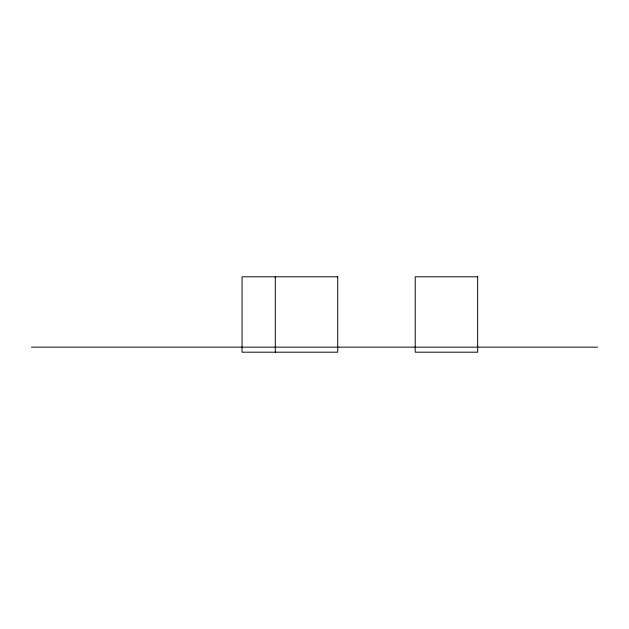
<?xml version="1.0" encoding="UTF-8"?>
<svg xmlns="http://www.w3.org/2000/svg" width="629" height="629" viewBox="0 0 629 629"><rect width="100%" height="100%" fill="white"/><g stroke="black" fill="none" stroke-linecap="round" stroke-linejoin="round"><path stroke-width="0.94" d="M31.45 347.153L597.55 347.153M275.29 276.807L275.29 352.193M337.742 276.807L242.047 276.807L242.047 352.193L337.742 352.193L337.742 276.807M477.663 276.807L415.211 276.807L415.211 352.193L477.663 352.193L477.663 276.807"/></g></svg>
